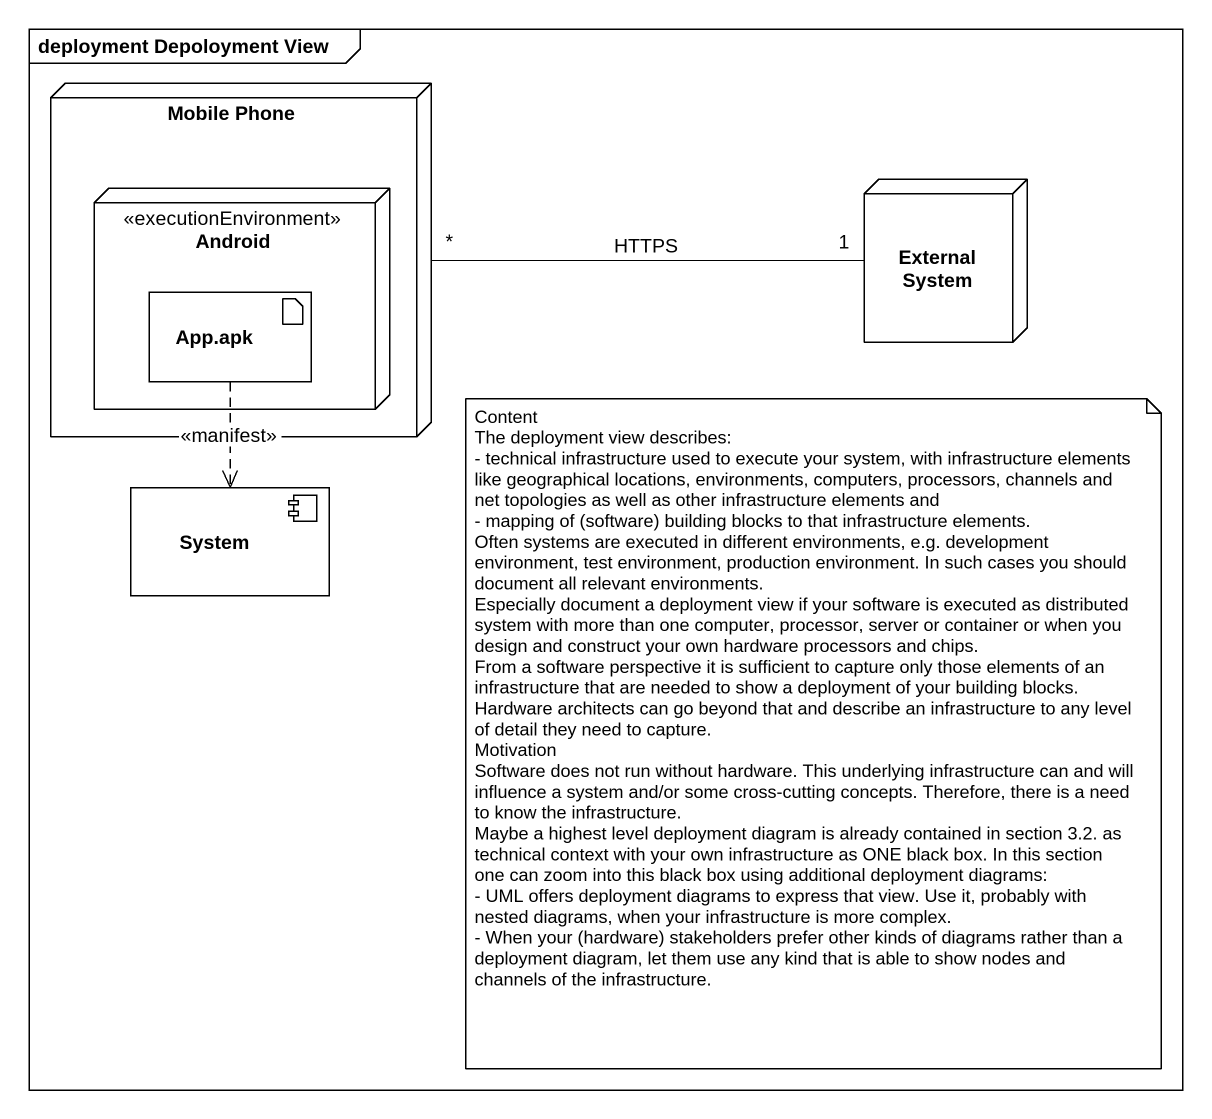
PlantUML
@startuml
mainframe deployment Depoloyment View
node "Mobile Phone" as Mobile_Phone {
  node Android <<executionEnvironment>> {
    artifact "App.apk" as App_apk
  }
}
node "External System" as External_System
component System
Mobile_Phone "*" -right- "1" External_System : HTTPS
App_apk ..> System : <<manifest>>
note as N1
  Content
  The deployment view describes:
  - technical infrastructure used to execute your system, with infrastructure elements like geographical locations, environments, computers, processors, channels and net topologies as well as other infrastructure elements and
  - mapping of (software) building blocks to that infrastructure elements.
  Often systems are executed in different environments, e.g. development environment, test environment, production environment. In such cases you should document all relevant environments.
  Especially document a deployment view if your software is executed as distributed system with more than one computer, processor, server or container or when you design and construct your own hardware processors and chips.
  From a software perspective it is sufficient to capture only those elements of an infrastructure that are needed to show a deployment of your building blocks. Hardware architects can go beyond that and describe an infrastructure to any level of detail they need to capture.
  Motivation
  Software does not run without hardware. This underlying infrastructure can and will influence a system and/or some cross-cutting concepts. Therefore, there is a need to know the infrastructure.
  Maybe a highest level deployment diagram is already contained in section 3.2. as technical context with your own infrastructure as ONE black box. In this section one can zoom into this black box using additional deployment diagrams:
  - UML offers deployment diagrams to express that view. Use it, probably with nested diagrams, when your infrastructure is more complex.
  - When your (hardware) stakeholders prefer other kinds of diagrams rather than a deployment diagram, let them use any kind that is able to show nodes and channels of the infrastructure.
end note
@enduml
